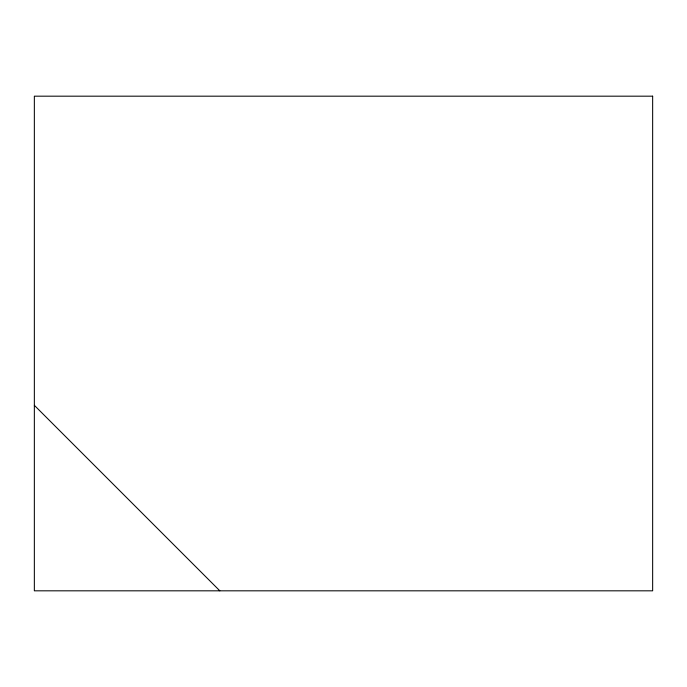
<?xml version="1.0" encoding="UTF-8"?>
<svg xmlns="http://www.w3.org/2000/svg" width="687" height="687" viewBox="0 0 687 687"><rect width="100%" height="100%" fill="white"/><g stroke="black" fill="none" stroke-linecap="round" stroke-linejoin="round"><path stroke-width="1.03" d="M34.35 405.33L219.84 590.82M652.65 96.18L34.35 96.18L34.35 590.82L652.65 590.82L652.65 96.18"/></g></svg>
